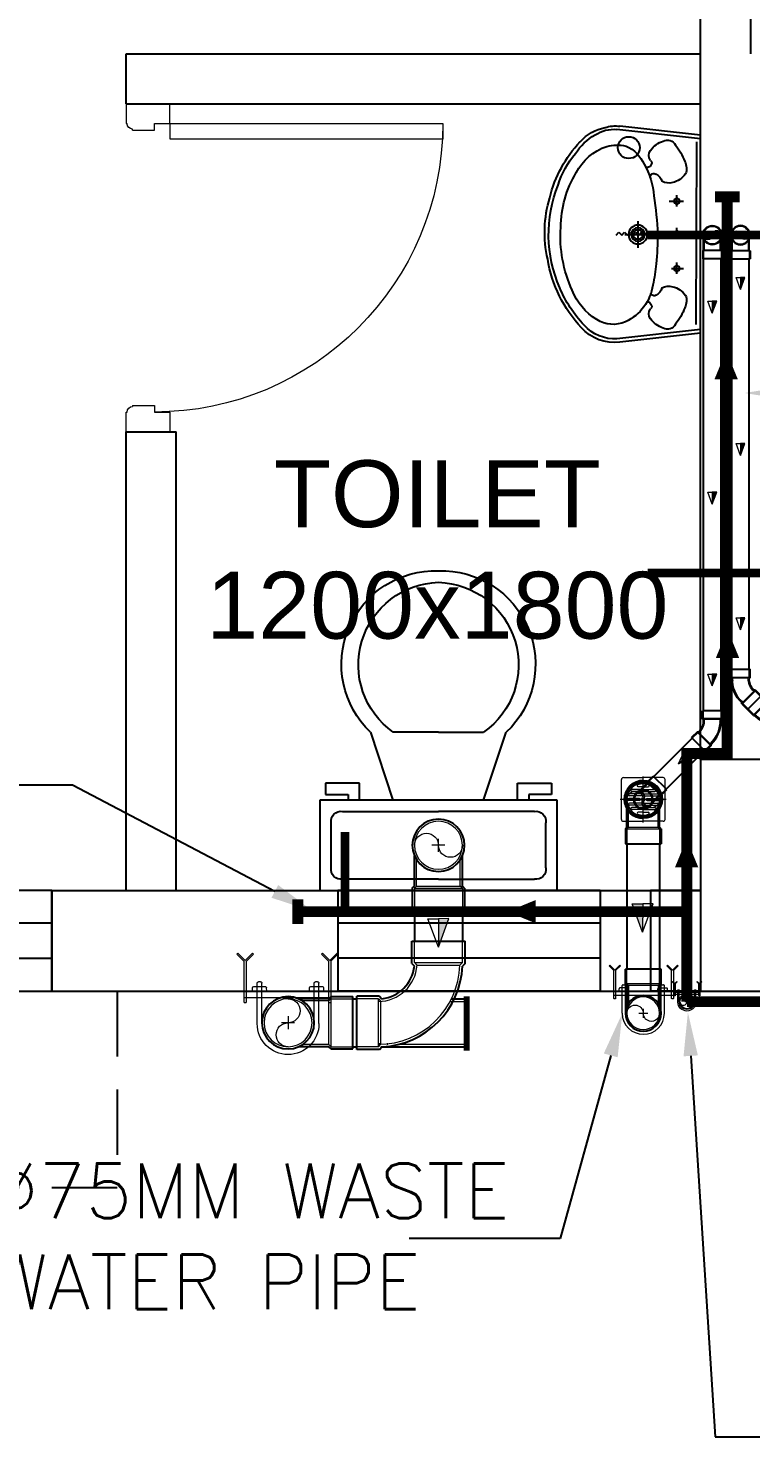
# Model space of a CAD drawing. Header units: millimetres. Extents: x 1448174 to 1599581, y -224422 to -106989.
# Drawn here: x 1560233 to 1561887, y -207103 to -203879 of the extents above; entities that cross this region are included whole.
import ezdxf
from ezdxf import colors
from ezdxf.entities.mleader import LeaderData, LeaderLine
from ezdxf.math import Vec2, Vec3

# ---------------------------------------------------------------- set-up
doc = ezdxf.new("R2010")
doc.units = ezdxf.units.MM
doc.header["$LTSCALE"] = 600
doc.header["$MEASUREMENT"] = 0
for name, pattern in [('AI9-LType1', [1.875, 1.25, -0.625]), ('CENTER2', [1.125, 0.75, -0.125, 0.125, -0.125]), ('HIDDEN', [0.375, 0.25, -0.125])]:
    doc.linetypes.add(name, pattern=pattern)
for name, color, linetype, lineweight in [('22-FTfix', 8, 'Continuous', 9), ('DOOR', 144, 'Continuous', 13), ('P-Wall', 1, 'Continuous', 35), ('PHE-SP', 1, 'Continuous', 0), ('PL-CLAMP', 211, 'Continuous', 13), ('PL-RA WATER SUPPLY PIPE', 100, 'Continuous', 0), ('PL-SOFT  WATER SUPPLY PIPE', 162, 'Continuous', 9), ('PL-WATER PIPE CLAMP', 6, 'Continuous', 9), ('PL-WATER PIPING', 1, 'Continuous', 9), ('WALL LINE', 7, 'Continuous', 35)]:
    doc.layers.add(name, color=color, linetype=linetype, lineweight=lineweight)
for name, color, linetype in [('col', 5, 'Continuous'), ('Lines', 7, 'Continuous'), ('MEP_HVAC_DRAIN_PIPE', 7, 'Continuous'), ('phe-text', 1, 'Continuous'), ('PL- WASTE PIPE', 6, 'Continuous'), ('PL-SOIL PIPE', 1, 'Continuous'), ('TEXT', 253, 'Continuous'), ('wall', 1, 'Continuous'), ('walls', 250, 'Continuous'), ('Window', 4, 'Continuous')]:
    doc.layers.add(name, color=color, linetype=linetype)
doc.styles.add('ARIAL', font='arial.ttf')
doc.styles.add('ROMANS', font='romans.shx')
doc.styles.get("Standard").update_dxf_attribs({"font": 'stylu.ttf'})

# ---------------------------------------------------------------- blocks, each defined once
blk = doc.blocks.new('750')
at = {"layer": 'DOOR', "color": 8}
for p, q in [((-50, 705), (-47.5, 705)), ((-35, 690), (-35, 692.5)), ((50, 45), (50, 80)), ((50, 80), (675, 80)), ((675, 45), (675, 80)), ((-50, 45), (-47.5, 45)), ((-35, 60), (-35, 57.5)), ((50, 45), (675, 45))]:
    blk.add_line(p, q, dxfattribs=at)
for points in [[(15, 690), (15, 705), (50, 705), (50, 750), (-50, 750), (-50, 705)], [(-35, 690), (15, 690)], [(15, 60), (15, 45), (50, 45), (50, 0), (-50, 0), (-50, 45)], [(-35, 60), (15, 60)]]:
    blk.add_lwpolyline(points, dxfattribs=at)
for centre, radius, start, end in [((-35, 705), 12.5, 180, 270), ((15, 45), 660, 0, 90), ((-35, 45), 12.5, 90, 180)]:
    blk.add_arc(centre, radius, start, end, dxfattribs=at)
blk = doc.blocks.new('W1800')
at = {"layer": 'wall', "color": 7}
for p, q in [((0, -57.5), (0, 172.5)), ((1800, 172.5), (1800, -57.5))]:
    blk.add_line(p, q, dxfattribs=at)
at = {"layer": 'Window'}
for p, q in [((0, 172.5), (1800, 172.5)), ((0, 97.5), (1800, 97.5)), ((1800, 17.5), (0, 17.5)), ((1800, -57.5), (0, -57.5))]:
    blk.add_line(p, q, dxfattribs=at)
blk = doc.blocks.new('clamp')
at = {"layer": 'PL-CLAMP'}
for p, q in [((105.4, 198.4), (168.6, 198.4)), ((156.2, 205.8), (161.2, 205.8)), ((163.2, 185.7), (163.2, 203.8)), ((105.4, 191.1), (168.6, 191.1)), ((156.2, 183.7), (161.2, 183.7)), ((170.6, 196.4), (170.6, 193.1)), ((156.2, 116.8), (161.2, 116.8)), ((163.2, 96.7), (163.2, 114.8)), ((105.4, 109.4), (168.6, 109.4)), ((105.4, 102), (168.6, 102)), ((156.2, 94.7), (161.2, 94.7)), ((170.6, 107.4), (170.6, 104))]:
    blk.add_line(p, q, dxfattribs=at)
for points in [[(138.4, 216.5, -0.414214), (139.4, 217.5), (203.1, 217.5), (214, 228.4), (215.4, 227), (203.9, 215.5), (215.3, 204), (213.9, 202.6), (203, 213.5), (139.4, 213.5, -0.414214), (138.4, 214.5), (138.4, 216.5)], [(138.4, 84.3, -0.414214), (139.4, 85.3), (203.1, 85.3), (214, 96.3), (215.4, 94.9), (203.9, 83.3), (215.3, 71.9), (213.9, 70.5), (203, 81.3), (139.4, 81.3, -0.414214), (138.4, 82.3), (138.4, 84.3)]]:
    blk.add_lwpolyline(points, format="xyb", dxfattribs=at)
for points in [[(146.2, 81.3), (146.2, 217.5)], [(156.2, 81.3), (156.2, 217.5)]]:
    blk.add_lwpolyline(points, dxfattribs=at)
for centre, radius, start, end in [((105.4, 150.2), 48.2, 90, 270), ((161.2, 203.8), 2, 0, 90), ((168.6, 196.4), 2, 0, 90), ((161.2, 185.7), 2, 270, 0), ((168.6, 193.1), 2, 270, 0), ((161.2, 114.8), 2, 0, 90), ((161.2, 96.7), 2, 270, 0), ((168.6, 107.4), 2, 0, 90), ((168.6, 104), 2, 270, 0)]:
    blk.add_arc(centre, radius, start, end, dxfattribs=at)
blk = doc.blocks.new('RISER UP 100')
at = {"color": 0, "linetype": 'Continuous'}
for p, q in [((-98.5, 60), (-148.5, 60)), ((-148.5, -60), (-148.5, 60)), ((-98.5, 60), (-93.5, 55)), ((-93.5, 55), (-24, 55)), ((-98.5, -60), (-148.5, -60)), ((-98.5, -60), (-93.5, -55)), ((-93.5, -55), (-24, -55))]:
    blk.add_line(p, q, dxfattribs=at)
at = {"color": 8, "linetype": 'Continuous', "lineweight": 0, "ltscale": 0.005}
for p, q in [((-98.5, 55), (-148.5, 55)), ((-98.5, -55), (-98.5, 55)), ((-98.5, 55), (-93.5, 50)), ((-93.5, -50), (-93.5, 50)), ((-93.5, 50), (-33.2, 50)), ((-98.5, -55), (-148.5, -55)), ((-98.5, -55), (-93.5, -50)), ((-93.5, -50), (-33.2, -50))]:
    blk.add_line(p, q, dxfattribs=at)
at = {"color": 8, "linetype": 'CENTER2', "lineweight": 0}
for p, q in [((-15, 0), (15, 0)), ((0, 15), (0, -15))]:
    blk.add_line(p, q, dxfattribs=at)
at = {"color": 0, "linetype": 'Continuous'}
blk.add_circle((0, 0), 60, dxfattribs=at)
at = {"color": 8, "linetype": 'Continuous', "lineweight": 0, "ltscale": 0.005}
blk.add_circle((0, 0), 55, dxfattribs=at)
at = {"color": 8, "linetype": 'Continuous', "lineweight": 0}
for centre, start, end in [((0, 27.5), 90, 270), ((0, -27.5), 270, 90)]:
    blk.add_arc(centre, 27.5, start, end, dxfattribs=at)
blk = doc.blocks.new('ELBOW')
at = {"color": 0, "linetype": 'Continuous'}
for p, q in [((-114.4, 296.4), (107.1, 296.4)), ((-114.4, 202.7), (-114.4, 296.4)), ((107.1, 202.7), (107.1, 296.4)), ((-114.4, 202.7), (-103.8, 192.1)), ((-103.5, 196.4), (-103.5, -160.2)), ((107.1, 202.7), (96.3, 192)), ((242.9, 67.8), (232.3, 57.2)), ((242.9, 67.8), (336.6, 67.8)), ((336.6, 67.8), (336.6, -153.6)), ((96.1, -97.1), (96.1, -160.2)), ((242.9, -153.6), (232.6, -143.3)), ((242.9, -153.6), (336.6, -153.6))]:
    blk.add_line(p, q, dxfattribs=at)
at = {"color": 8, "linetype": 'Continuous', "lineweight": 0, "ltscale": 0.005}
for p, q in [((-103.7, 207.1), (-103.7, 296.4)), ((96.3, 207.1), (96.3, 296.4)), ((-103.7, 207.1), (96.3, 207.1)), ((-103.7, 207.1), (-92.9, 196.4)), ((-93, 196.4), (85.6, 196.4)), ((96.3, 207.1), (85.6, 196.4)), ((-92.8, 119.8), (-92.8, -160.2)), ((236.6, 46.5), (236.6, -132.2)), ((247.3, 57.1), (236.9, 46.7)), ((247.3, 57.1), (247.3, -142.9)), ((247.3, 57.1), (336.6, 57.1)), ((85.4, -91.6), (85.4, -160.2)), ((247.3, -142.9), (236.9, -132.5)), ((247.3, -142.9), (336.6, -142.9))]:
    blk.add_line(p, q, dxfattribs=at)
at = {"color": 8, "linetype": 'Continuous', "ltscale": 0.005}
blk.add_line((-93, 167.9), (-93, 170.4), dxfattribs=at)
at = {"color": 0, "linetype": 'Continuous', "const_width": 25}
blk.add_lwpolyline([(-119, -160.2), (106.7, -160.2)], dxfattribs=at)
at = {"color": 0, "linetype": 'Continuous'}
for centre, radius, start, end in [((248.1, 208.5), 352.2, 182.67877, 267.48884), ((248.4, 209.4), 153.1, 186.55293, 263.94685)]:
    blk.add_arc(centre, radius, start, end, dxfattribs=at)
at = {"color": 8, "linetype": 'Continuous', "lineweight": 0, "ltscale": 0.005}
for centre, radius, start, end in [((246.3, 207.1), 339.3, 180, 268.35636), ((246.9, 207.3), 161.5, 180.08228, 266.34676)]:
    blk.add_arc(centre, radius, start, end, dxfattribs=at)
at = {"layer": 'PL-SOIL PIPE', "ltscale": 300}
blk.add_line((-92.9, 196.4), (-92.9, 207.1), dxfattribs=at)
blk = doc.blocks.new('A$C0B1B3CFA')
at = {"layer": 'PHE-SP'}
h = blk.add_hatch(color=7, dxfattribs=at)
h.dxf.hatch_style = 1
h.paths.add_polyline_path([(-0.0495, 0.0226), (-0.0495, 0), (0.0124, 0)])
at = {"layer": 'PHE-SP', "color": 7}
for points in [[(-0.0495, 0), (0.0124, 0), (-0.0495, 0.0226), (-0.0495, 0)], [(-0.0495, 0), (0.0124, 0), (-0.0495, -0.0226), (-0.0495, 0)]]:
    blk.add_lwpolyline(points, dxfattribs=at)
blk = doc.blocks.new('Z$W@#3BD47561')
at = {"layer": 'PHE-SP', "xscale": 49.00933755098914, "yscale": 49.00933755098914, "zscale": 49.00933755098914, "rotation": 270}
blk.add_blockref('A$C0B1B3CFA', (0, 0), dxfattribs=at)
blk = doc.blocks.new('Z$W@#4AA511D8')
at = {"layer": 'phe-text', "linetype": 'ByBlock', "lineweight": -2, "ltscale": 0.5, "xscale": 0.0244727334018079, "yscale": 0.0244727334018079, "zscale": 0.0244727334018079, "rotation": 270}
blk.add_blockref('Z$W@#3BD47561', (0.0148, 0), dxfattribs=at)
blk = doc.blocks.new('A$C525867A1')
at = {"layer": '22-FTfix', "color": 1, "lineweight": 0}
for p, q in [((-3.7, 76.6), (-40.1, 40.1)), ((76.4, 3.7), (3.3, 76.6)), ((-76.6, 3.5), (-40.1, 40.1)), ((42, 42.1), (-42, -42.1)), ((-3.5, -76.4), (-76.6, -3.4)), ((76.4, -3.3), (39.9, -39.8)), ((3.4, -76.4), (39.9, -39.8))]:
    blk.add_line(p, q, dxfattribs=at)
at = {"layer": '22-FTfix', "color": 1, "linetype": 'AI9-LType1', "lineweight": 0}
blk.add_line((42, -41.9), (-42.2, 42.1), dxfattribs=at)
at = {"layer": '22-FTfix', "color": 3, "lineweight": 0}
for p, q in [((-18.4, 18.3), (2.7, 39.5)), ((-18.4, 18.3), (-39.5, -2.8)), ((-10.4, 10.4), (-35.8, -15.1)), ((-14.5, 14.5), (-35.7, -6.6)), ((-23.3, 23.2), (-32.4, 14)), ((-6.5, 6.5), (-31.9, -18.9)), ((-23.3, 23.2), (-14.1, 32.4)), ((-14.5, 14.5), (6.6, 35.7)), ((-10.4, 10.4), (15, 35.8)), ((-6.5, 6.5), (18.9, 32)), ((-1.9, 1.2), (-1.5, 1.5)), ((-1.4, 0.7), (-1.9, 1.2)), ((-1.2, 1.9), (-1.5, 1.5)), ((-0.7, 1.4), (-1.2, 1.9)), ((1.2, 1.9), (0.7, 1.4)), ((1.9, 1.2), (1.2, 1.9)), ((1.9, 1.2), (1.4, 0.7)), ((5.2, 9.3), (24.6, 28.7)), ((6.5, -6.5), (31.9, 18.9)), ((9.2, 5.2), (28.6, 24.6)), ((10.4, -10.4), (35.8, 15.1)), ((14.5, -14.5), (35.7, 6.6)), ((18.4, -18.3), (39.5, 2.8)), ((-9.2, -5.2), (-28.6, -24.6)), ((-5.2, -9.3), (-24.6, -28.7)), ((6.5, -6.5), (-18.9, -32)), ((10.4, -10.4), (-15, -35.8)), ((14.5, -14.5), (-6.6, -35.7)), ((18.4, -18.3), (-2.7, -39.5)), ((-1.9, -1.2), (-1.4, -0.7)), ((-1.2, -1.9), (-1.9, -1.2)), ((-1.2, -1.9), (-0.7, -1.4)), ((1.2, -1.9), (0.7, -1.4)), ((1.2, -1.9), (1.5, -1.5)), ((1.9, -1.2), (1.4, -0.7)), ((1.9, -1.2), (1.5, -1.5)), ((23.3, -23.2), (14.1, -32.4)), ((23.3, -23.2), (32.4, -14))]:
    blk.add_line(p, q, dxfattribs=at)
at = {"layer": '22-FTfix', "color": 1, "lineweight": 0}
blk.add_circle((-0.1, 0.1), 49.4, dxfattribs=at)
at = {"layer": '22-FTfix', "color": 3, "lineweight": 0}
for centre, radius in [((0, 0), 45.2), ((-0.1, -0.1), 44.9), ((0, 0), 4.18), ((0, 0), 3.93)]:
    blk.add_circle(centre, radius, dxfattribs=at)
at = {"layer": '22-FTfix', "color": 1, "lineweight": 0}
for points in [[(3.3, 76.6), (1.4, 78.5), (-1.8, 78.5), (-3.7, 76.6)], [(-76.6, 3.5), (-78.5, 1.6), (-78.5, -1.5), (-76.6, -3.4)], [(76.4, -3.3), (78.3, -1.4), (78.3, 1.8), (76.4, 3.7)], [(-3.5, -76.4), (-1.6, -78.3), (1.5, -78.3), (3.4, -76.4)]]:
    blk.add_open_spline(points, degree=3, dxfattribs=at)
for points in [[(-35.3, 35.2), (-15.9, 54.6), (15.5, 54.6), (35, 35.3), (54.4, 15.9), (54.4, -15.6), (35, -35)], [(-35.3, 35.2), (-54.6, 15.8), (-54.6, -15.7), (-35.2, -35), (-15.8, -54.4), (15.7, -54.4), (35, -35)]]:
    blk.add_open_spline(points, degree=3, knots=[0, 0, 0, 0, 1, 1, 1, 2, 2, 2, 2], dxfattribs=at)
at = {"layer": '22-FTfix', "color": 3, "lineweight": 0}
for points in [[(-17.2, 36.7), (-21.4, 34.7), (-25.3, 32), (-28.7, 28.6)], [(-28.7, 28.6), (-32, 25.3), (-34.8, 21.4), (-36.8, 17.1)], [(-1.4, -0.7), (-1, -0.3), (-1, 0.3), (-1.4, 0.7)], [(-0.7, 1.4), (-0.3, 1), (0.3, 1), (0.7, 1.4)], [(1.4, 0.7), (1, 0.3), (1, -0.3), (1.4, -0.7)], [(0.7, -1.4), (0.3, -1), (-0.3, -1), (-0.7, -1.4)], [(17.2, -36.7), (21.4, -34.7), (25.3, -32), (28.7, -28.6)], [(28.7, -28.6), (32, -25.3), (34.8, -21.4), (36.8, -17.1)]]:
    blk.add_open_spline(points, degree=3, dxfattribs=at)
for points in [[(-14.1, 32.4), (-13, 33.4), (-13, 35.2), (-14.1, 36.2), (-14.9, 37), (-16.1, 37.2), (-17.2, 36.7)], [(6.6, 35.7), (7.6, 36.7), (7.6, 38.5), (6.6, 39.5), (5.5, 40.6), (3.8, 40.6), (2.7, 39.5)], [(18.9, 32), (19.9, 33), (19.9, 34.8), (18.9, 35.8), (17.8, 36.9), (16.1, 36.9), (15, 35.8)], [(-36.8, 17.1), (-37.4, 15.7), (-36.8, 14.1), (-35.5, 13.5), (-34.4, 13), (-33.2, 13.2), (-32.4, 14)], [(5.2, 9.3), (4.1, 8.1), (4.1, 6.3), (5.2, 5.2), (6.3, 4.1), (8.1, 4.1), (9.2, 5.2)], [(28.6, 24.6), (29.7, 25.7), (29.7, 27.6), (28.6, 28.7), (27.5, 29.8), (25.7, 29.8), (24.6, 28.7)], [(35.8, 15.1), (36.8, 16.2), (36.8, 17.9), (35.8, 18.9), (34.7, 20), (33, 20), (31.9, 18.9)], [(39.5, 2.8), (40.6, 3.9), (40.5, 5.6), (39.5, 6.6), (38.4, 7.7), (36.7, 7.7), (35.7, 6.6)], [(-39.5, -2.8), (-40.6, -3.9), (-40.5, -5.6), (-39.5, -6.6), (-38.4, -7.7), (-36.7, -7.7), (-35.7, -6.6)], [(-35.8, -15.1), (-36.8, -16.2), (-36.8, -17.9), (-35.8, -18.9), (-34.7, -20), (-33, -20), (-31.9, -18.9)], [(-28.6, -24.6), (-29.7, -25.7), (-29.7, -27.6), (-28.6, -28.7), (-27.5, -29.8), (-25.7, -29.8), (-24.6, -28.7)], [(-18.9, -32), (-19.9, -33), (-19.9, -34.8), (-18.9, -35.8), (-17.8, -36.9), (-16.1, -36.9), (-15, -35.8)], [(-5.2, -9.3), (-4.1, -8.1), (-4.1, -6.3), (-5.2, -5.2), (-6.3, -4.1), (-8.1, -4.1), (-9.2, -5.2)], [(-6.6, -35.7), (-7.6, -36.7), (-7.6, -38.4), (-6.6, -39.5), (-5.5, -40.6), (-3.8, -40.6), (-2.7, -39.5)], [(14.1, -32.4), (13, -33.4), (13, -35.1), (14.1, -36.2), (14.9, -37), (16.1, -37.2), (17.2, -36.7)], [(36.8, -17.1), (37.4, -15.7), (36.8, -14.1), (35.5, -13.5), (34.4, -13), (33.2, -13.2), (32.4, -14)]]:
    blk.add_open_spline(points, degree=3, knots=[0, 0, 0, 0, 1, 1, 1, 2, 2, 2, 2], dxfattribs=at)
blk = doc.blocks.new('G$C6D3250BF')
at = {"layer": 'PL- WASTE PIPE', "linetype": 'ByBlock', "ltscale": 5, "xscale": -0.08841918452952499, "yscale": 0.08841918454157253, "zscale": 0.08841918448567115, "rotation": 225.0593839872961}
blk.add_blockref('A$C525867A1', (0, 0), dxfattribs=at)
blk = doc.blocks.new('WATER PIPE CLAMP')
at = {"layer": 'PL-CLAMP'}
for p, q in [((-61.4, 87.2), (-62.5, 86.1)), ((-62.5, 86.1), (-54, 77.6)), ((-52.5, 78.2), (-61.4, 87.2)), ((-54, 77.6), (-54, 27.7)), ((-43.4, 87.3), (-52.5, 78.2)), ((-50.9, 77.6), (-42.3, 86.2)), ((-50.9, 27.7), (-50.9, 77.6)), ((-42.3, 86.2), (-43.4, 87.3)), ((42.1, 87.2), (41, 86.1)), ((41, 86.1), (49.5, 77.6)), ((51.1, 78.3), (42.1, 87.2)), ((49.5, 77.6), (49.6, 27.8)), ((60.2, 87.4), (51.1, 78.3)), ((52.7, 77.6), (61.3, 86.2)), ((52.7, 27.8), (52.7, 77.6)), ((61.3, 86.2), (60.2, 87.4)), ((-54, 40.9), (52.7, 41)), ((-54, 33.1), (52.7, 33.1)), ((-53.2, 27), (-51.7, 27)), ((-43.6, 40.9), (-43.6, 44.8)), ((-42, 46.4), (-27.8, 46.4)), ((-37.8, 1.1), (-37.8, 50.6)), ((-33.6, 52.2), (-36.2, 52.2)), ((-32, 1.1), (-32, 50.6)), ((-26.2, 40.9), (-26.3, 44.8)), ((26.2, 41), (26.2, 44.8)), ((27.8, 46.4), (41.9, 46.4)), ((32, 1.1), (32, 50.6)), ((36.2, 52.2), (33.5, 52.2)), ((37.8, 1.1), (37.7, 50.6)), ((43.5, 41), (43.5, 44.8)), ((50.3, 27), (51.9, 27))]:
    blk.add_line(p, q, dxfattribs=at)
for centre, radius, start, end in [((-53.2, 27.7), 0.784, 180.02402, 270.02402), ((-51.7, 27.7), 0.784, 270.02402, 0.02402), ((-42, 44.8), 1.57, 90.025, 180.025), ((-36.2, 50.6), 1.57, 90.025, 180.025), ((0, 1.1), 37.8, 180.025, 0.025), ((-33.6, 50.6), 1.57, 0.025, 90.025), ((-27.8, 44.8), 1.57, 0.025, 90.025), ((27.8, 44.8), 1.57, 90.025, 180.025), ((33.5, 50.6), 1.57, 90.025, 180.025), ((36.2, 50.6), 1.57, 0.025, 90.025), ((41.9, 44.8), 1.57, 0.025, 90.025), ((50.3, 27.8), 0.784, 180.02402, 270.02402), ((51.9, 27.8), 0.784, 270.02402, 0.02402)]:
    blk.add_arc(centre, radius, start, end, dxfattribs=at)
blk = doc.blocks.new('1234WE12')
at = {"layer": 'PL-SOFT  WATER SUPPLY PIPE', "color": 8, "linetype": 'CENTER2', "lineweight": 0}
for p, q in [((4.4, 0), (-4.4, 0)), ((0, 4.4), (0, -4.3))]:
    blk.add_line(p, q, dxfattribs=at)
at = {"layer": 'PL-SOFT  WATER SUPPLY PIPE', "color": 3, "linetype": 'Continuous'}
blk.add_circle((0, 0), 17.5, dxfattribs=at)
at = {"layer": 'PL-SOFT  WATER SUPPLY PIPE', "color": 8, "linetype": 'Continuous', "lineweight": 0, "ltscale": 0.005}
blk.add_circle((0, 0), 16, dxfattribs=at)
at = {"layer": 'PL-SOFT  WATER SUPPLY PIPE', "color": 8, "linetype": 'Continuous', "lineweight": 0}
for centre, start, end in [((-8, 0), 180.1383, 0.1383), ((8, 0), 0.1383, 180.1383)]:
    blk.add_arc(centre, 8, start, end, dxfattribs=at)
blk = doc.blocks.new('100 ELBOW')
at = {"color": 0, "linetype": 'Continuous'}
for p, q in [((-77.3, 0.5), (-85.9, -8)), ((72.2, 60.9), (66.6, 55.2)), ((72.2, 60.9), (123.7, 60.9)), ((123.7, 60.9), (123.7, -60.9)), ((-94.1, -8), (-130.6, -44.4)), ((-130.6, -44.4), (-44.4, -130.6)), ((-94.1, -8), (-85.9, -8)), ((-0.4, -78.2), (-8, -85.8)), ((-8, -94.1), (-8, -85.8)), ((72.2, -60.9), (66.4, -55.1)), ((72.2, -60.9), (123.7, -60.9)), ((-8, -94.1), (-44.4, -130.6))]:
    blk.add_line(p, q, dxfattribs=at)
at = {"color": 8, "linetype": 'Continuous', "lineweight": 0, "ltscale": 0.005}
for p, q in [((68.7, -49.1), (68.7, 49.1)), ((74.6, 55), (68.9, 49.3)), ((74.6, -55), (74.6, 55)), ((74.6, 55), (123.7, 55)), ((-91.7, -13.9), (-126.4, -48.6)), ((-91.7, -13.9), (-13.9, -91.7)), ((-91.7, -13.9), (-83.3, -13.9)), ((-83.4, -13.9), (-13.9, -83.3)), ((-4.5, -73.9), (-13.9, -83.3)), ((-13.9, -91.7), (-13.9, -83.3)), ((74.6, -55), (68.9, -49.3)), ((74.6, -55), (123.7, -55)), ((-13.9, -91.7), (-48.6, -126.4))]:
    blk.add_line(p, q, dxfattribs=at)
at = {"color": 8, "linetype": 'Continuous', "ltscale": 0.005}
blk.add_line((-72.3, -2.8), (-73.3, -3.7), dxfattribs=at)
at = {"color": 8, "linetype": 'Continuous', "lineweight": 0, "ltscale": 0.005}
for centre, radius, start, end in [((61.5, -148.1), 197.5, 87.86176, 137.18), ((60.9, -147.1), 98.2, 85.3383, 131.76601)]:
    blk.add_arc(centre, radius, start, end, dxfattribs=at)
at = {"color": 0, "linetype": 'Continuous'}
for centre, radius, start, end in [((61.6, -148.2), 203.5, 88.5977, 133.05078), ((60.9, -147.1), 92.3, 86.66432, 131.66432)]:
    blk.add_arc(centre, radius, start, end, dxfattribs=at)
blk = doc.blocks.new('aa')
at = {"layer": 'PL- WASTE PIPE', "color": 4, "ltscale": 5}
for p, q in [((-2.731, 0.107), (-2.562, -0.107)), ((-2.562, -0.107), (-2.353, 0.107)), ((-2.353, 0.107), (-2.184, -0.107)), ((-2.184, -0.107), (-1.975, 0.107)), ((-1.975, 0.107), (-1.806, -0.107)), ((-1.806, -0.107), (-1.597, 0.107)), ((-1.597, 0.107), (-1.428, -0.107)), ((-1.428, -0.107), (-1.219, 0.107)), ((-1.219, 0.107), (-1.05, -0.107)), ((-1.05, -0.107), (-0.841, 0.107)), ((-0.841, 0.107), (-0.672, -0.107)), ((-0.672, -0.107), (-0.463, 0.107)), ((-0.463, 0.107), (-0.294, -0.107)), ((-0.294, -0.107), (-0.085, 0.107)), ((-0.085, 0.107), (0.085, -0.107)), ((0.085, -0.107), (0.294, 0.107)), ((0.294, 0.107), (0.463, -0.107)), ((0.463, -0.107), (0.672, 0.107)), ((0.672, 0.107), (0.841, -0.107)), ((0.841, -0.107), (1.05, 0.107)), ((1.05, 0.107), (1.219, -0.107)), ((1.219, -0.107), (1.428, 0.107)), ((1.428, 0.107), (1.597, -0.107)), ((1.597, -0.107), (1.806, 0.107)), ((1.806, 0.107), (1.975, -0.107)), ((1.975, -0.107), (2.184, 0.107)), ((2.184, 0.107), (2.353, -0.107)), ((2.353, -0.107), (2.562, 0.107)), ((2.562, 0.107), (2.731, -0.107)), ((2.731, -0.107), (2.94, 0.107)), ((2.94, 0.107), (3.109, -0.107)), ((3.109, -0.107), (3.318, 0.107)), ((3.318, 0.107), (3.487, -0.107)), ((3.487, -0.107), (3.696, 0.107))]:
    blk.add_line(p, q, dxfattribs=at)
blk = doc.blocks.new('u46')
at = {"color": 8, "lineweight": 25}
for p, q in [((-10.2, 228.4), (174.5, 249.1)), ((-10.2, 220.4), (181.2, 241.9)), ((-0.6, -208.9), (0.6, 208.9)), ((56.5, 80.8), (29.2, 80.8)), ((44.2, 92.9), (44.2, 66.7)), ((133.1, -27.2), (133.1, 33.1)), ((61.7, 1.6), (29.2, 1.6)), ((44.2, 13.7), (44.2, -12.6)), ((163.2, 3), (101.8, 3)), ((44.2, -61.1), (44.2, -87.4)), ((61.7, -73.2), (29.2, -73.2)), ((-10.2, -216.1), (181.2, -237.6)), ((-10.2, -224.1), (174.5, -244.8))]:
    blk.add_line(p, q, dxfattribs=at)
at = {"color": 8, "extrusion": (0, 0, -1)}
for centre, major_axis, start_param, end_param in [((187.7, 150.5), (0, 99.5), -0.132539, 0.848731), ((185.8, 147.6), (0.1, 94.4), -0.049658, 0.838116), ((144.8, 128.2), (1.1, 126.1), -1.238036, -0.892193), ((65.8, 198.9), (0, 20.7), -1.101507, 0.481509), ((57.5, 163.3), (-0.3, 56.9), 0.324902, 0.965135), ((208, 103.4), (0, 109.8), -1.431017, -0.436146), ((90.3, 184.5), (0, 17.9), 0.880684, 2.260744), ((189.6, 137.7), (0, 70.9), -0.405199, 0.56573), ((153.9, 79), (-0.2, 139.7), 0.557563, 1.193786), ((57.3, 20.1), (0, 275.4), 0.806541, 1.180915), ((49.5, 13.5), (-0.1, 293.9), 0.809856, 1.41441), ((56, 154.5), (0, 34), 4.33982, 5.202657), ((110.3, 167.2), (-6.08, 6.08), 4.867594, 6.265028), ((110.5, 165), (5.47, 5.47), 2.097053, 3.541809), ((64.6, 170.4), (0.3, 49.2), 3.359735, 4.09512), ((104.1, 117.8), (-0.2, 26.8), -1.278641, -0.487266), ((96.3, 135.9), (0, 7.39), -0.727724, 1.373337), ((13.1, 6.8), (0, 297.5), 1.141495, 1.637774), ((62.5, 153), (0, 31.9), 2.620328, 3.422401), ((387.1, 47.9), (-0.3, 296.4), -1.495794, -1.328336), ((35, 2.5), (0, 302.7), 1.155365, 1.952189), ((44.2, 80.8), (0.02, 6.43), 3.139035, 9.42222), ((820.2, -1), (0.1, 732.1), -1.56667, -1.474079), ((72.5, -1.7), (-0.1, 274.2), 1.346594, 1.865175), ((44.2, 1.6), (0.08, 6.43), 3.12883, 9.412015), ((888.1, 36.7), (0.8, 800.7), 4.558159, 4.668067), ((133.1, 3), (0, 21.6), 3.141254, 9.424439), ((133.1, 3), (-0.1, 15.5), 3.145308, 9.428493), ((133.1, 3), (0, 10.9), 3.142047372431534, 9.42523267961112), ((62.5, -10.9), (0, 247.5), 1.579809, 2.112792), ((44.2, -73.2), (0.02, 6.43), 3.139035, 9.42222), ((263.1, -73.7), (0.1, 166.8), 4.181112, 4.641559), ((56.1, -13.3), (0.2, 287), 1.808981, 2.322804), ((64.6, -163.9), (0.1, 49.2), -0.960797, -0.225412), ((62.5, -146.6), (-0.1, 31.9), -0.276767, 0.525307), ((104.1, -111.4), (0.2, 26.8), 3.628858, 4.420234), ((96.6, -128.2), (-0.03, 8.55), 1.455188, 3.796569), ((124.5, -51.6), (-0.2, 200.3), 1.868215, 2.281789), ((56, -148.1), (0, 34), 4.222121, 5.084958), ((110.3, -160.8), (-6.08, 6.08), 4.730546, 6.12798), ((111.3, -159.3), (6.17, 6.17), 4.354779, 6.027124), ((192.6, -126.1), (0, 80.1), 3.554495, 4.299548), ((163.1, -79.8), (0.2, 126), 2.054055, 2.802751), ((144.8, -121.8), (-0.3, 126.1), 4.027191, 4.373034), ((57.5, -156.9), (0.3, 56.9), 2.176458, 2.816691), ((90.3, -178.1), (0, 17.9), 0.880848, 2.260908), ((171.7, -117.2), (-0.1, 123.1), 2.127435, 2.640092), ((65.8, -192.5), (0, 20.7), 2.661884, 4.2449), ((181.2, -107), (0, 94.7), 2.890537, 3.362984), ((188.2, -159.7), (0, 78.1), 2.562376, 3.231693), ((187.2, -138.1), (-0.1, 106), 2.310552, 2.942572), ((184.7, -162.2), (-0.1, 83.2), 2.850118, 3.264751)]:
    blk.add_ellipse(centre, major_axis=major_axis, ratio=1, start_param=start_param, end_param=end_param, dxfattribs=at)
blk = doc.blocks.new('rhej')
at = {"color": 8, "lineweight": 25}
for p, q in [((271.6, 188.9), (271.6, 266.4)), ((271.6, 266.4), (297.5, 266.4)), ((297.5, 266.4), (297.5, 214.7)), ((310.4, 279.4), (310.4, -263.7)), ((517.3, 279.4), (310.4, 279.4)), ((517.3, 7.8), (517.3, 279.4)), ((336.3, 227.7), (336.3, 7.8)), ((465.6, 253.5), (362.2, 253.5)), ((491.5, 7.8), (491.5, 227.7)), ((297.5, 214.7), (310.4, 214.7)), ((310.4, 111.3), (155.3, 163)), ((310.4, 188.9), (271.6, 188.9)), ((155.3, 7.8), (155.3, 111.3)), ((155.3, 7.8), (155.3, -95.6)), ((336.3, -212), (336.3, 7.8)), ((491.5, 7.8), (491.5, -212)), ((517.3, -263.7), (517.3, 7.8)), ((310.4, -95.6), (155.3, -147.3)), ((271.6, -173.2), (271.6, -250.8)), ((310.4, -173.2), (271.6, -173.2)), ((297.5, -250.8), (297.5, -199.1)), ((297.5, -199.1), (310.4, -199.1)), ((271.6, -250.8), (297.5, -250.8)), ((465.6, -237.9), (362.2, -237.9)), ((310.4, -263.7), (517.3, -263.7))]:
    blk.add_line(p, q, dxfattribs=at)
at = {"color": 8, "extrusion": (0, 0, -1)}
for centre, major_axis, start_param, end_param in [((0, 15.7), (151.4, -151.4), 2.319632, 4.738539), ((358.9, 230.9), (-16.2, -16.2), 0.643501, 2.498091), ((468.8, 230.9), (16.2, -16.2), 3.785094, 5.639684), ((0.9, 2.3), (-133.6, -133.6), 0.814663, 3.31238), ((0, 0), (-151.4, -151.4), 4.686239, 7.105146), ((0.9, 13.4), (-133.6, -133.6), 4.541602, 7.039318), ((358.9, -215.2), (-16.2, -16.2), -0.927295, 0.927295), ((468.8, -215.2), (16.2, -16.2), 5.35589, 7.21048)]:
    blk.add_ellipse(centre, major_axis=major_axis, ratio=1, start_param=start_param, end_param=end_param, dxfattribs=at)

msp = doc.modelspace()

# ---------------------------------------------------------------- linework, layer by layer
at = {"layer": 'col'}
msp.add_lwpolyline([(1561772.2181, -206082.8395), (1562072.2181, -206082.8395), (1562072.2181, -205552.8395), (1561772.2181, -205552.8395)], close=True, dxfattribs=at)
at = {"layer": 'Lines', "linetype": 'HIDDEN'}
msp.add_lwpolyline([(1560437.2181, -206082.8395), (1560437.2181, -206532.8395), (1558337.2181, -206532.8395), (1558337.2181, -206082.8395)], dxfattribs=at)
at = {"layer": 'MEP_HVAC_DRAIN_PIPE', "linetype": 'ByBlock'}
msp.add_circle((1561607.8218, -204152.8395), 25, dxfattribs=at)
at = {"layer": 'PL- WASTE PIPE', "color": 84, "linetype": 'ByBlock', "ltscale": 5}
for p, q in [((1561779.0359, -205441.5997), (1561779.0359, -204407.2597)), ((1561819.0359, -205441.6068), (1561819.0357, -204407.3882)), ((1561843.5427, -205346.4789), (1561843.5427, -204407.2658)), ((1561883.5427, -205346.4789), (1561883.5427, -204407.2658)), ((1561665.1064, -205592.2519), (1561753.1772, -205504.1811)), ((1561693.3907, -205620.5362), (1561781.3707, -205532.5563))]:
    msp.add_line(p, q, dxfattribs=at)
at = {"layer": 'PL- WASTE PIPE', "linetype": 'ByBlock', "ltscale": 5}
for points in [[(1561603.6219, -205745.6443), (1561603.6219, -206032.6059)], [(1561678.4732, -205745.6443), (1561678.4732, -206032.6059)]]:
    msp.add_lwpolyline(points, dxfattribs=at)
at = {"layer": 'PL-SOFT  WATER SUPPLY PIPE', "color": 3, "const_width": 25}
for points in [[(1561740.8519, -206107.2774), (1561740.8519, -205539.3103), (1561833.3322, -205539.3103), (1561833.3322, -204265.6026)], [(1561805.1054, -204265.6026), (1561861.559, -204265.6026)], [(1560850.6283, -205929.4459), (1560850.6283, -205872.9923)], [(1561740.8519, -206107.2114), (1562258.7248, -206107.2114), (1562258.7248, -205891.8837), (1562478.1548, -205891.8837)], [(1561740.8519, -205901.2191), (1560850.6283, -205901.2191)]]:
    msp.add_lwpolyline(points, dxfattribs=at)
at = {"layer": 'PL-SOFT  WATER SUPPLY PIPE', "color": 5, "const_width": 20}
for points in [[(1561833.3322, -204352.5216), (1561650.8944, -204352.5216)], [(1562015.77, -204352.5216), (1561833.3322, -204352.5216)], [(1561833.3322, -205126.5179), (1561650.8944, -205126.5179)], [(1562015.77, -205126.5179), (1561833.3322, -205126.5179)], [(1560958.3354, -205901.2894), (1560958.3354, -205718.8516)]]:
    msp.add_lwpolyline(points, dxfattribs=at)
at = {"layer": 'PL-SOIL PIPE', "color": 1, "linetype": 'Continuous'}
for p, q in [((1561117.3272, -205897.5967), (1561117.3272, -205968.4698)), ((1561227.1091, -205897.5967), (1561227.1091, -205968.4698)), ((1560976.2586, -206100.6173), (1560985.502, -206100.6173)), ((1560976.2586, -206210.3993), (1560985.502, -206210.3993))]:
    msp.add_line(p, q, dxfattribs=at)
at = {"layer": 'PL-WATER PIPING', "color": 61, "true_color": 0xd8e58c}
for points in [[(1561830.7454, -204682.7326, 53.2552, 0, 0), (1561830.7454, -204617.9215, 0, 0, 0)], [(1561833.8755, -205320.4641, 53.2552, 0, 0), (1561833.8755, -205255.653, 0, 0, 0)], [(1561740.2836, -205799.7468, 53.2552, 0, 0), (1561740.2836, -205734.9357, 0, 0, 0)], [(1561394.6964, -205901.2191, 53.2552, 0, 0), (1561329.8853, -205901.2191, 0, 0, 0)]]:
    msp.add_lwpolyline(points, format="xyseb", dxfattribs=at)
at = {"layer": 'walls'}
for p, q in [((1561772.2181, -204167.8395), (1561772.2181, -199387.8395)), ((1561887.2181, -203937.8395), (1561887.2181, -199802.8395)), ((1560457.2181, -204052.8395), (1560457.2181, -203937.8395)), ((1560457.2181, -203937.8395), (1561772.2181, -203937.8395)), ((1560457.2181, -204052.8395), (1561772.2181, -204052.8395)), ((1561772.2181, -205552.8395), (1561772.2181, -204052.8395)), ((1560457.2181, -204802.8395), (1560572.2181, -204802.8395)), ((1560457.2181, -205852.8395), (1560457.2181, -204802.8395)), ((1560572.2181, -205852.8395), (1560572.2181, -204802.8395)), ((1560287.2181, -205852.8395), (1560457.2181, -205852.8395)), ((1560287.2181, -205852.8395), (1560287.2181, -206082.8395)), ((1560287.2181, -205852.8395), (1561772.2181, -205852.8395)), ((1560287.2181, -205852.8395), (1560287.2181, -206082.8395)), ((1560572.2181, -205852.8395), (1560942.2181, -205852.8395)), ((1561542.2181, -205852.8395), (1560942.2181, -205852.8395)), ((1560942.2181, -205852.8395), (1560942.2181, -206082.8395)), ((1561542.2181, -205852.8395), (1561772.2181, -205852.8395)), ((1561542.2181, -205852.8395), (1561542.2181, -206082.8395)), ((1561657.2181, -205852.8395), (1561657.2181, -206082.8395)), ((1561772.2181, -205852.8395), (1561657.2181, -205852.8395)), ((1561542.2181, -205927.8395), (1560942.2181, -205927.8395)), ((1561542.2181, -206007.8395), (1560942.2181, -206007.8395)), ((1560287.2181, -206082.8395), (1560942.2181, -206082.8395)), ((1560287.2181, -206082.8395), (1561772.2181, -206082.8395)), ((1561542.2181, -206082.8395), (1560942.2181, -206082.8395)), ((1561542.2181, -206082.8395), (1561772.2181, -206082.8395)), ((1561772.2181, -206082.8395), (1561657.2181, -206082.8395))]:
    msp.add_line(p, q, dxfattribs=at)

# ---------------------------------------------------------------- block references
at = {"layer": 'DOOR', "color": 7, "xscale": -1}
msp.add_blockref('W1800', (1560287.2181, -206025.3395), dxfattribs=at)
at = {"layer": 'P-Wall', "color": 18, "true_color": 0x000000, "xscale": -1, "rotation": 180}
msp.add_blockref('750', (1560507.2181, -204052.8395), dxfattribs=at)
at = {"layer": 'PL- WASTE PIPE', "color": 84, "linetype": 'ByBlock', "ltscale": 5}
for name, p, xscale, yscale, zscale, rotation in [('RISER UP 100', (1561799.0517, -204353.2412), 0.3637807491883915, 0.3637807491883915, 0.3637807491883915, 89.99160926392828), ('RISER UP 100', (1561863.5268, -204353.2412), -0.3637807491883915, 0.3637807491883917, 0.3637807487565851, 270.0083907360717), ('100 ELBOW', (1561863.5427, -205391.4789), -0.3636363632719107, 0.3636363639668352, 0.3636363635952907, 134.9999999453723), ('100 ELBOW', (1561799.0359, -205486.6068), 0.3636363632719107, 0.3636363632719107, 0.3636363632719107, 225.0000000546276), ('100 ELBOW', (1561927.1699, -205455.1061), -0.3636363632719106, 0.3636363639668352, 0.3636363635952907, 180), ('RISER UP 100', (1561641.0476, -205644.595), -0.3637807491883915, 0.3637807491883917, 0.3637807487565851, 45.00839073607172)]:
    msp.add_blockref(name, p, dxfattribs=dict(at, xscale=xscale, yscale=yscale, zscale=zscale, rotation=rotation))
at = {"layer": 'PL- WASTE PIPE', "linetype": 'ByBlock', "yscale": 34.18592693661901, "zscale": 34.18592693661901}
for p, xscale, rotation in [((1561672.6901, -204349.5724), -34.18592693661901, 180), ((1561989.8884, -204349.5724), 34.18592693661901, 180.0000000000001)]:
    msp.add_blockref('aa', p, dxfattribs=dict(at, xscale=xscale, rotation=rotation))
at = {"layer": 'PL- WASTE PIPE', "linetype": 'ByBlock', "ltscale": 5, "zscale": 0.6804665595408722}
for p, xscale, yscale, rotation in [((1561641.0476, -205644.595), -0.6804665603485838, 0.6804665603485838, 269.9999999999998), ((1561641.0476, -206133.6552), -0.6804665603485837, 0.6804665603485837, 89.99999999999967)]:
    msp.add_blockref('RISER UP 100', p, dxfattribs=dict(at, xscale=xscale, yscale=yscale, rotation=rotation))
at = {"layer": 'PL-CLAMP', "linetype": 'ByBlock'}
for p, xscale, yscale, zscale, rotation in [((1560607.8357, -206312.0426), -1.466554736686121, 1.46655473668612, 1.466554735929871, 270.0249969071707), ((1561791.2209, -206239.158), 0.9999250758013815, 0.9999250758013815, 0.9999250758013815, 89.97500309282843)]:
    msp.add_blockref('clamp', p, dxfattribs=dict(at, xscale=xscale, yscale=yscale, zscale=zscale, rotation=rotation))
at = {"layer": 'PL-SOFT  WATER SUPPLY PIPE', "color": 2, "ltscale": 500}
msp.add_blockref('1234WE12', (1561740.8519, -206107.2774), dxfattribs=at)
at = {"layer": 'PL-SOIL PIPE', "color": 1, "linetype": 'Continuous'}
for name, p, xscale, yscale, zscale, rotation in [('Z$W@#4AA511D8', (1561863.5427, -204477.4233), 368.8935589147083, 368.8935589147083, 368.8935589147083, 90.00000000003047), ('Z$W@#4AA511D8', (1561799.0359, -204531.4074), 368.8935589147083, 368.8935589147083, 368.8935589147083, 90.00000000003047), ('Z$W@#4AA511D8', (1561863.5427, -204857.1585), 368.8935589147083, 368.8935589147083, 368.8935589147083, 90.00000000003047), ('Z$W@#4AA511D8', (1561799.0359, -204968.7255), 368.8935589147083, 368.8935589147083, 368.8935589147083, 90.00000000003047), ('Z$W@#4AA511D8', (1561863.5427, -205256.2994), 368.8935589147083, 368.8935589147083, 368.8935589147083, 90.00000000003047), ('Z$W@#4AA511D8', (1561799.0359, -205384.7815), 368.8935589147083, 368.8935589147083, 368.8935589147083, 90.00000000003047), ('Z$W@#4AA511D8', (1561721.4394, -205562.9821), 368.8935589147082, 368.8935589147082, 368.8935589147082, 45.3074931846617), ('RISER UP 100', (1561172.2181, -205749.3911), -0.9980176218446795, 0.9980176218446792, 0.998017621844679, 269.999999999957), ('Z$W@#4AA511D8', (1561639.5259, -205948.0516), -876.8658294741394, 876.8658294741397, 876.8658294741396, 269.8700045000791), ('Z$W@#4AA511D8', (1561172.1091, -205982.3276), 876.8658294741394, 876.8658294741394, 876.8658294741394, 90.12999549992095), ('ELBOW', (1561148.5231, -206153.6075), 0.55, 0.55, 0.55, 90), ('RISER UP 100', (1560828.053, -206155.5083), -0.9980176218446795, 0.9980176218446792, 0.998017621844679, 359.999999999957)]:
    msp.add_blockref(name, p, dxfattribs=dict(at, xscale=xscale, yscale=yscale, zscale=zscale, rotation=rotation))
at = {"layer": 'PL-WATER PIPE CLAMP', "ltscale": 5, "xscale": -0.5454630040780015, "yscale": 0.5454630040780015, "zscale": 0.5454630040780017, "rotation": 0.163327520625609}
msp.add_blockref('WATER PIPE CLAMP', (1561740.8551, -206108.5772), dxfattribs=at)
at = {"layer": 'wall', "color": 8, "linetype": 'ByBlock'}
for name, p, rotation in [('u46', (1561762.0349, -204348.6882), 180), ('rhej', (1561164.393, -205335.5081), 270)]:
    msp.add_blockref(name, p, dxfattribs=dict(at, rotation=rotation))
at = {"layer": 'WALL LINE', "xscale": -10.00000000046566, "yscale": 10.00000000046566, "zscale": 10.00000000046566, "rotation": 180}
msp.add_blockref('G$C6D3250BF', (1561641.0476, -205644.5893), dxfattribs=at)

# ---------------------------------------------------------------- texts
at = {"layer": 'PL- WASTE PIPE', "linetype": 'ByBlock', "lineweight": 0, "ltscale": 5, "insert": (1560149.8045, -206477.2462), "char_height": 125, "width": 1332.590876, "attachment_point": 1, "style": 'ROMANS'}
msp.add_mtext('%%c75MM WASTE WATER PIPE', dxfattribs=at)
at = {"layer": 'TEXT', "insert": (1561169.7429, -205073.5342), "char_height": 153, "width": 1626.955662, "attachment_point": 5, "style": 'ARIAL'}
msp.add_mtext('TOILET\\P1200x1800', dxfattribs=at)

# ---------------------------------------------------------------- leaders
at = {"layer": 'PL- WASTE PIPE', "color": 84, "linetype": 'ByBlock', "lineweight": 0, "ltscale": 5}
ml = msp.add_multileader_mtext('Standard', dxfattribs=at)
ml.set_content(' ', color=84)
ml.set_leader_properties()
ml.build(insert=Vec2(0, 0))
ml.multileader.update_dxf_attribs({"text_right_attachment_type": 6, "dogleg_length": 341.6084, "arrow_head_size": 100})
ctx = ml.context
ctx.base_point, ctx.char_height, ctx.arrow_head_size, ctx.landing_gap_size, ctx.plane_origin = Vec3(1562501.9916, -204714.3387), 100, 100, 50, Vec3(1561506.8245, -204714.3387)
ctx.right_attachment = 6
notes = []
notes.append((ctx, [(0, (1, 1, 0), (1562160.3831, -204714.3387), (1, 0), 341.6084, [(0, [(1561873.1742, -204714.3387)], 0, [])])]))
ctx.mtext.insert, ctx.mtext.flow_direction = Vec3(1562551.9916, -204654.3387), 5
at = {"layer": 'PL- WASTE PIPE', "linetype": 'ByBlock', "lineweight": 0, "ltscale": 5}
ml = msp.add_multileader_mtext('Standard', dxfattribs=at)
ml.set_content(' ', color=256)
ml.set_leader_properties()
ml.build(insert=Vec2(0, 0))
ml.multileader.update_dxf_attribs({"text_right_attachment_type": 6, "dogleg_length": 265.0375, "arrow_head_size": 100})
ctx = ml.context
ctx.base_point, ctx.char_height, ctx.arrow_head_size, ctx.landing_gap_size, ctx.plane_origin, ctx.plane_x_axis = Vec3(1561186.0736, -206649.2133), 100, 100, 50, Vec3(1561660.7095, -207029.2465), Vec3(-1, 0)
ctx.right_attachment = 6
notes.append((ctx, [(0, (1, 1, 0), (1561451.1111, -206649.2133), (-1, 0), 265.0375, [(0, [(1561593.0654, -206133.6552)], 0, [])])]))
ctx.mtext.insert, ctx.mtext.flow_direction = Vec3(1561086.4396, -206599.2133), 5
ml = msp.add_multileader_mtext('Standard', dxfattribs=at)
ml.set_content(' ', color=256)
ml.set_leader_properties()
ml.build(insert=Vec2(0, 0))
ml.multileader.update_dxf_attribs({"text_right_attachment_type": 6, "dogleg_length": 265.0375, "arrow_head_size": 100})
ctx = ml.context
ctx.base_point, ctx.char_height, ctx.arrow_head_size, ctx.landing_gap_size, ctx.plane_origin, ctx.plane_x_axis = Vec3(1562070.4378, -207102.968), 100, 100, 50, Vec3(1561810.82, -207026.9721), Vec3(-1, 0)
ctx.right_attachment = 6
notes.append((ctx, [(0, (1, 1, 0), (1561805.4003, -207102.968), (1, 0), 265.0375, [(0, [(1561743.176, -206131.3808)], 0, [])])]))
ctx.mtext.insert, ctx.mtext.flow_direction = Vec3(1562120.4378, -207042.968), 5
at = {"layer": 'PL-RA WATER SUPPLY PIPE', "ltscale": 0.01}
ml = msp.add_multileader_mtext('Standard', dxfattribs=at)
ml.set_content(' ', color=256)
ml.set_leader_properties()
ml.build(insert=Vec2(0, 0))
ml.multileader.update_dxf_attribs({"text_right_attachment_type": 6, "dogleg_length": 341.6084, "arrow_head_size": 100})
ctx = ml.context
ctx.base_point, ctx.char_height, ctx.arrow_head_size, ctx.landing_gap_size, ctx.plane_origin = Vec3(1559843.3588, -205562.0012), 100, 100, 50, Vec3(1560988.1599, -205612.0012)
ctx.right_attachment, ctx.text_align_type = 6, 2
notes.append((ctx, [(0, (1, 1, 0), (1560334.6012, -205612.0012), (-1, 0), 341.6084, [(0, [(1560886.31, -205901.2191)], 0, [])])]))
ctx.mtext.insert, ctx.mtext.alignment, ctx.mtext.flow_direction = Vec3(1559942.9928, -205492.0012), 3, 5
for ctx, leaders in notes:
    for number, flags, end, landing, length, lines in leaders:
        leader = LeaderData()
        leader.index, (leader.has_last_leader_line, leader.has_dogleg_vector, leader.attachment_direction) = number, flags
        leader.last_leader_point, leader.dogleg_vector, leader.dogleg_length = Vec3(end), Vec3(landing), length
        for number, points, colour, breaks in lines:
            line = LeaderLine()
            line.index, line.vertices, line.color, line.breaks = number, Vec3.list(points), colors.encode_raw_color(colour), breaks
            leader.lines.append(line)
        ctx.leaders.append(leader)

doc.saveas('drawing.dxf')
